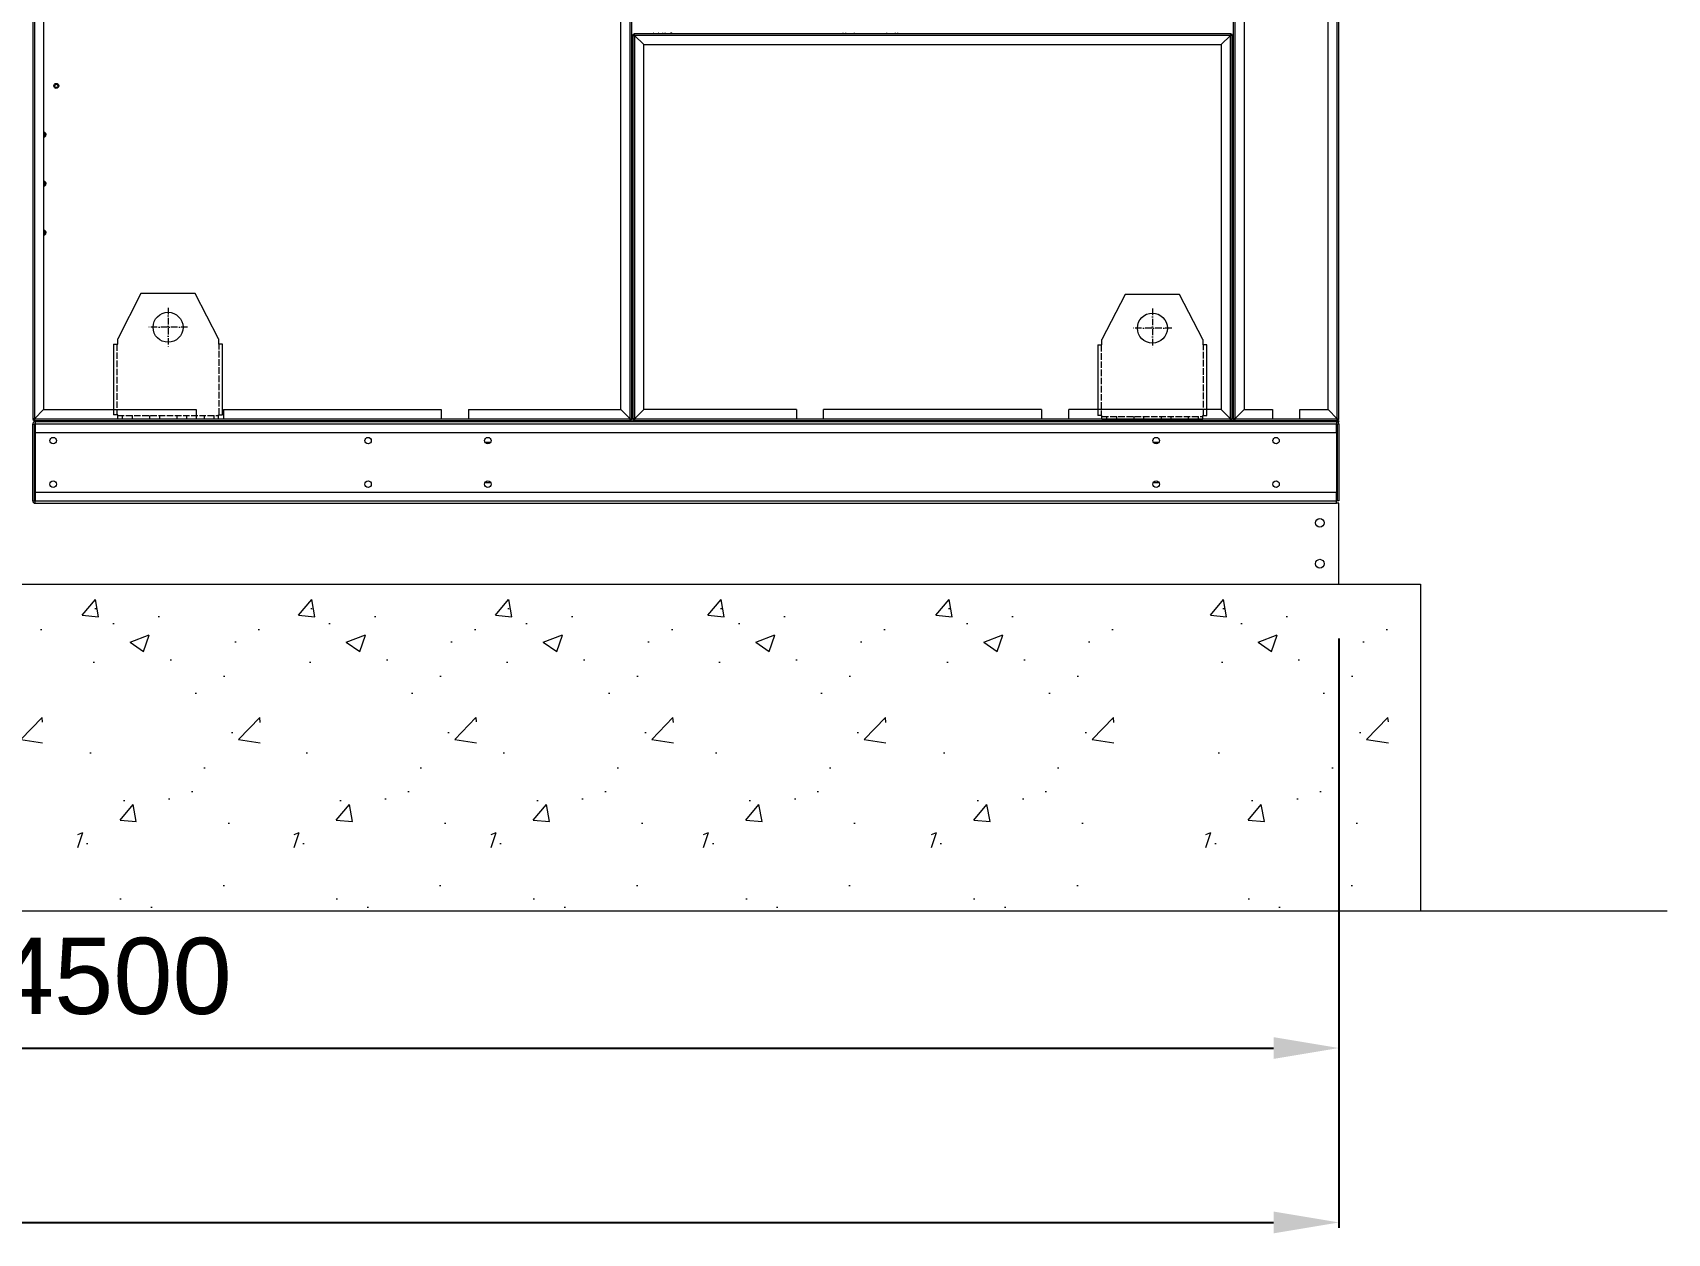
# Model space of a CAD drawing. Header units: millimetres. Extents: x -17070 to 45695, y -291348 to 34705.
# Drawn here: x 28983 to 31984, y 20152 to 22356 of the extents above; entities that cross this region are included whole.
import ezdxf

# ---------------------------------------------------------------- set-up
doc = ezdxf.new("R2010")
doc.units = ezdxf.units.MM
doc.linetypes.add('DASHDOT', pattern=[18.5, 12, -3, 0.5, -3])
doc.linetypes.add('DASHED', pattern=[15, 12, -3])
doc.layers.add('냉각탑_기초', color=23, linetype='Continuous')
doc.styles.get("Standard").update_dxf_attribs({"font": 'arial.ttf'})
doc.dimstyles.new('1.40', dxfattribs={"dimscale": 20, "dimtxt": 1.5, "dimasz": 1, "dimexe": 0.5, "dimexo": 0.5, "dimgap": 0.5, "dimtad": 1, "dimdec": 0, "dimzin": 0, "dimdsep": 46, "dimtxsty": 'Standard', "dimcen": 0, "dimclrd": 2, "dimclre": 2, "dimclrt": 3, "dimadec": 0, "dimazin": 0, "dimtfac": 1, "dimtdec": 0, "dimtmove": 0, "dimatfit": 0, "dimfxl": 1, "dimtolj": 1, "dimtzin": 0, "dimlwd": -1, "dimlwe": -1, "dimarcsym": 0})

# ---------------------------------------------------------------- blocks, each defined once
blk = doc.blocks.new('*D420')
at = {"color": 2, "transparency": 16777216}
for p, q in [((26881.2, 21392.2), (26881.2, 20482.1)), ((31381.2, 21243.8), (31381.2, 20482.1)), ((27001.2, 20492.1), (31261.2, 20492.1))]:
    blk.add_line(p, q, dxfattribs=at)
for points in [[(27001.2, 20512.1), (27001.2, 20472.1), (26881.2, 20492.1)], [(31261.2, 20512.1), (31261.2, 20472.1), (31381.2, 20492.1)]]:
    blk.add_solid(points, dxfattribs=at)
at = {"layer": 'Defpoints', "color": 0, "transparency": 16777216}
for p in [(26881.2, 21492.2), (31381.2, 21343.8), (31381.2, 20492.1)]:
    blk.add_point(p, dxfattribs=at)
at = {"color": 3, "lineweight": 5, "transparency": 16777216, "insert": (29131.2, 20623.6), "char_height": 140, "attachment_point": 5}
blk.add_mtext('\\A1;4500', dxfattribs=at)
blk = doc.blocks.new('*D421')
at = {"color": 2, "transparency": 16777216}
for p, q in [((25881.2, 21243.8), (25881.2, 20161.9)), ((31381.2, 21243.8), (31381.2, 20161.9)), ((26001.2, 20171.9), (31261.2, 20171.9))]:
    blk.add_line(p, q, dxfattribs=at)
for points in [[(26001.2, 20191.9), (26001.2, 20151.9), (25881.2, 20171.9)], [(31261.2, 20191.9), (31261.2, 20151.9), (31381.2, 20171.9)]]:
    blk.add_solid(points, dxfattribs=at)
at = {"layer": 'Defpoints', "color": 0, "transparency": 16777216}
for p in [(25881.2, 21343.8), (31381.2, 21343.8), (31381.2, 20171.9)]:
    blk.add_point(p, dxfattribs=at)
at = {"color": 3, "lineweight": 5, "transparency": 16777216, "insert": (28631.2, 20303.4), "char_height": 140, "attachment_point": 5}
blk.add_mtext('\\A1;5500', dxfattribs=at)
blk = doc.blocks.new('457536')
at = {"color": 7, "lineweight": 5}
for p, q in [((114592.520962, 89152.297332), (114550.020962, 89069.297332)), ((114692.520962, 89152.297332), (114592.520962, 89152.297332)), ((114735.020962, 89069.297332), (114692.520962, 89152.297332)), ((114542.520962, 89059.297332), (114542.520962, 88929.797332)), ((114742.520962, 88929.797332), (114742.520962, 89059.297332)), ((114550.020962, 88922.297332), (114735.020962, 88922.297332))]:
    blk.add_line(p, q, dxfattribs=at)
at = {"color": 7, "linetype": 'DASHDOT', "lineweight": 5}
for p, q in [((114642.520962, 89126.047332), (114642.520962, 89054.547332)), ((114678.270962, 89090.297332), (114606.770962, 89090.297332))]:
    blk.add_line(p, q, dxfattribs=at)
at = {"color": 7, "lineweight": 5, "ltscale": 0.125}
for p, q in [((114550.020962, 89059.297332), (114550.020962, 89069.297332)), ((114735.020962, 89069.297332), (114735.020962, 89059.297332))]:
    blk.add_line(p, q, dxfattribs=at)
at = {"color": 7, "lineweight": 5, "ltscale": 0.09375}
for p, q in [((114542.520962, 89059.297332), (114550.020962, 89059.297332)), ((114742.520962, 89059.297332), (114735.020962, 89059.297332)), ((114550.020962, 88929.797332), (114542.520962, 88929.797332)), ((114550.020962, 88922.297332), (114550.020962, 88929.797332)), ((114735.020962, 88929.797332), (114742.520962, 88929.797332)), ((114735.020962, 88922.297332), (114735.020962, 88929.797332))]:
    blk.add_line(p, q, dxfattribs=at)
at = {"color": 7, "linetype": 'DASHED', "lineweight": 5}
for p, q in [((114548.520962, 89059.297332), (114548.520962, 88929.797332)), ((114736.520962, 88929.797332), (114736.520962, 89059.297332)), ((114550.020962, 88928.297332), (114735.020962, 88928.297332))]:
    blk.add_line(p, q, dxfattribs=at)
at = {"color": 7, "linetype": 'DASHED', "lineweight": 5, "ltscale": 0.075}
for p, q in [((114558.520962, 88928.297332), (114558.520962, 88922.297332)), ((114576.520962, 88928.297332), (114576.520962, 88922.297332)), ((114608.520962, 88928.297332), (114608.520962, 88922.297332)), ((114626.520962, 88928.297332), (114626.520962, 88922.297332)), ((114658.520962, 88928.297332), (114658.520962, 88922.297332)), ((114676.520962, 88928.297332), (114676.520962, 88922.297332)), ((114708.520962, 88928.297332), (114708.520962, 88922.297332)), ((114726.520962, 88928.297332), (114726.520962, 88922.297332))]:
    blk.add_line(p, q, dxfattribs=at)
at = {"color": 7, "lineweight": 5}
blk.add_circle((114642.520962, 89090.297332), 27.5, dxfattribs=at)
blk = doc.blocks.new('1')
at = {"color": 7, "lineweight": 20}
for p, q in [((28983.2, 24489.1), (28983.2, 21647.3)), ((28986.3, 24489.1), (28986.3, 21647.3)), ((30080.1, 21647.3), (30080.1, 24489.1)), ((30083.2, 21647.3), (30083.2, 24489.1)), ((31187.2, 24489.1), (31187.2, 21647.3)), ((31190.3, 24489.1), (31190.3, 21647.3)), ((31378.1, 21647.3), (31378.1, 24489.1)), ((31381.2, 21647.3), (31381.2, 24489.1)), ((29003.2, 24462.2), (29003.2, 21664.2)), ((30063.2, 21664.2), (30063.2, 24463.5)), ((31207.2, 24463.5), (31207.2, 21664.2)), ((31361.2, 21664.2), (31361.2, 23653.3)), ((31182.1, 22354.2), (30088.3, 22354.2)), ((31182.1, 22351.1), (30088.3, 22351.1)), ((30105.2, 22334.2), (31165.2, 22334.2)), ((28985.2, 21643.8), (31381.2, 21643.8)), ((28985.2, 21642.2), (31381.2, 21642.2)), ((28986.3, 21644.2), (30080.1, 21644.2)), ((31376.5, 21637.5), (28987.9, 21637.5)), ((30088.3, 21644.2), (31182.1, 21644.2)), ((28987.9, 21622.2), (31376.5, 21622.2)), ((31376.5, 21512.2), (28987.9, 21512.2)), ((28987.9, 21496.9), (31376.5, 21496.9)), ((28987.9, 21492.2), (31376.5, 21492.2))]:
    blk.add_line(p, q, dxfattribs=at)
at = {"color": 7, "lineweight": 20, "ltscale": 0.000833333}
for p, q in [((30085.2, 22352.6), (30085.2, 22351.1)), ((30088.3, 22354.2), (30086.8, 22354.2)), ((30086.8, 22351.1), (30086.8, 22352.6)), ((30086.8, 22352.6), (30088.3, 22352.6)), ((31183.6, 22354.2), (31182.1, 22354.2)), ((31182.1, 22352.6), (31183.6, 22352.6)), ((31183.6, 22352.6), (31183.6, 22351.1)), ((31185.2, 22351.1), (31185.2, 22352.6)), ((28983.2, 21647.3), (28983.2, 21645.8)), ((28984.8, 21645.8), (28984.8, 21647.3)), ((28986.3, 21645.8), (28984.8, 21645.8)), ((28984.8, 21644.2), (28986.3, 21644.2)), ((28986.4, 21637.5), (28987.9, 21637.5)), ((30080.1, 21647.3), (30080.1, 21645.8)), ((30081.6, 21645.8), (30080.1, 21645.8)), ((30080.1, 21644.2), (30081.6, 21644.2)), ((30081.6, 21647.3), (30081.6, 21645.8)), ((30083.2, 21645.8), (30083.2, 21647.3)), ((30085.2, 21647.3), (30085.2, 21645.8)), ((30086.8, 21645.8), (30086.8, 21647.3)), ((30088.3, 21645.8), (30086.8, 21645.8)), ((30086.8, 21644.2), (30088.3, 21644.2)), ((31183.6, 21645.8), (31182.1, 21645.8)), ((31182.1, 21644.2), (31183.6, 21644.2)), ((31183.6, 21647.3), (31183.6, 21645.8)), ((31185.2, 21645.8), (31185.2, 21647.3)), ((31187.2, 21647.3), (31187.2, 21645.8)), ((31188.8, 21645.8), (31188.8, 21647.3)), ((31190.3, 21645.8), (31188.8, 21645.8)), ((31188.8, 21644.2), (31190.3, 21644.2)), ((31378, 21637.5), (31376.5, 21637.5)), ((31378.1, 21647.3), (31378.1, 21645.8)), ((31379.6, 21645.8), (31378.1, 21645.8)), ((31378.1, 21644.2), (31379.6, 21644.2)), ((31379.6, 21647.3), (31379.6, 21645.8)), ((31381.2, 21645.8), (31381.2, 21647.3)), ((28986.4, 21496.9), (28987.9, 21496.9)), ((31378, 21496.9), (31376.5, 21496.9))]:
    blk.add_line(p, q, dxfattribs=at)
at = {"color": 7, "lineweight": 20, "ltscale": 0.000888889}
for p, q in [((30085.2, 22352.6), (30086.8, 22352.6)), ((30085.2, 22351.1), (30086.8, 22351.1)), ((30086.8, 22354.2), (30086.8, 22352.6)), ((31182.1, 22354.2), (31182.1, 22352.6)), ((31183.6, 22354.2), (31183.6, 22352.6)), ((31185.2, 22352.6), (31183.6, 22352.6)), ((31185.2, 22351.1), (31183.6, 22351.1)), ((28983.2, 21647.3), (28984.8, 21647.3)), ((28983.2, 21645.8), (28984.8, 21645.8)), ((28984.8, 21644.2), (28984.8, 21645.8)), ((28985.2, 21643.8), (28985.2, 21642.2)), ((28986.3, 21644.2), (28986.3, 21645.8)), ((30080.1, 21644.2), (30080.1, 21645.8)), ((30083.2, 21647.3), (30081.6, 21647.3)), ((30081.6, 21644.2), (30081.6, 21645.8)), ((30083.2, 21645.8), (30081.6, 21645.8)), ((30085.2, 21645.8), (30086.8, 21645.8)), ((30086.8, 21644.2), (30086.8, 21645.8)), ((31182.1, 21644.2), (31182.1, 21645.8)), ((31183.6, 21644.2), (31183.6, 21645.8)), ((31185.2, 21645.8), (31183.6, 21645.8)), ((31187.2, 21647.3), (31188.8, 21647.3)), ((31187.2, 21645.8), (31188.8, 21645.8)), ((31188.8, 21644.2), (31188.8, 21645.8)), ((31190.3, 21644.2), (31190.3, 21645.8)), ((31378.1, 21644.2), (31378.1, 21645.8)), ((31381.2, 21647.3), (31379.6, 21647.3)), ((31379.6, 21644.2), (31379.6, 21645.8)), ((31381.2, 21645.8), (31379.6, 21645.8)), ((31381.2, 21643.8), (31381.2, 21642.2))]:
    blk.add_line(p, q, dxfattribs=at)
at = {"color": 7, "lineweight": 20, "ltscale": 0.391}
for p, q in [((30085.2, 22351.1), (30085.2, 21647.3)), ((30088.3, 22351.1), (30088.3, 21647.3)), ((31182.1, 21647.3), (31182.1, 22351.1)), ((31185.2, 21647.3), (31185.2, 22351.1))]:
    blk.add_line(p, q, dxfattribs=at)
at = {"color": 7, "lineweight": 20, "ltscale": 0.000251392}
for p, q in [((30088.3, 22354.2), (30088.3, 22353.7)), ((30085.2, 21647.3), (30085.6, 21647.3)), ((30088.3, 21644.2), (30088.3, 21644.6)), ((31185.2, 21647.3), (31184.7, 21647.3))]:
    blk.add_line(p, q, dxfattribs=at)
at = {"color": 7, "lineweight": 20, "ltscale": 0.001722}
for p, q in [((30088.3, 22351.1), (30088.3, 22354.2)), ((28986.3, 21647.3), (28983.2, 21647.3)), ((28986.3, 21647.3), (28986.3, 21644.2)), ((30080.1, 21647.3), (30083.2, 21647.3)), ((30088.3, 21647.3), (30085.2, 21647.3)), ((30088.3, 21647.3), (30088.3, 21644.2)), ((31182.1, 21647.3), (31185.2, 21647.3)), ((31190.3, 21647.3), (31187.2, 21647.3)), ((31190.3, 21647.3), (31190.3, 21644.2)), ((31378.1, 21647.3), (31381.2, 21647.3))]:
    blk.add_line(p, q, dxfattribs=at)
at = {"color": 7, "lineweight": 20, "ltscale": 0.013278}
for p, q in [((30105.2, 22334.2), (30088.3, 22351.1)), ((30088.3, 22351.1), (30105.2, 22334.2)), ((31182.1, 22351.1), (31165.2, 22334.2)), ((31165.2, 22334.2), (31182.1, 22351.1)), ((28986.3, 21647.3), (29003.2, 21664.2)), ((29003.2, 21664.2), (28986.3, 21647.3)), ((30080.1, 21647.3), (30063.2, 21664.2)), ((30063.2, 21664.2), (30080.1, 21647.3)), ((30105.2, 21664.2), (30088.3, 21647.3)), ((30088.3, 21647.3), (30105.2, 21664.2)), ((31182.1, 21647.3), (31165.2, 21664.2)), ((31165.2, 21664.2), (31182.1, 21647.3)), ((31190.3, 21647.3), (31207.2, 21664.2)), ((31207.2, 21664.2), (31190.3, 21647.3)), ((31378.1, 21647.3), (31361.2, 21664.2)), ((31361.2, 21664.2), (31378.1, 21647.3))]:
    blk.add_line(p, q, dxfattribs=at)
at = {"color": 7, "lineweight": 20, "ltscale": 0.372222}
for p, q in [((30105.2, 21664.2), (30105.2, 22334.2)), ((31165.2, 22334.2), (31165.2, 21664.2))]:
    blk.add_line(p, q, dxfattribs=at)
at = {"color": 7, "lineweight": 20, "ltscale": 0.001571}
blk.add_line((30124, 22354.2), (30122, 22356.2), dxfattribs=at)
at = {"color": 7, "lineweight": 20, "ltscale": 0.002222}
blk.add_line((30155.7, 22356.2), (30152.3, 22354.2), dxfattribs=at)
at = {"color": 7, "lineweight": 20, "ltscale": 0.001283}
blk.add_line((30156.3, 22356.2), (30157.4, 22354.2), dxfattribs=at)
at = {"color": 7, "lineweight": 20, "ltscale": 0.001111}
for p, q in [((30471, 22354.2), (30471, 22356.2)), ((30475.7, 22354.2), (30475.7, 22356.2)), ((30491, 22356.2), (30491, 22354.2)), ((30551, 22354.2), (30551, 22356.2)), ((30566.3, 22356.2), (30566.3, 22354.2)), ((30571, 22356.2), (30571, 22354.2)), ((30083.2, 22323.2), (30085.2, 22323.2)), ((30083.2, 21948.8), (30085.2, 21948.8)), ((30083.2, 21944.1), (30085.2, 21944.1)), ((31187.2, 21952), (31185.2, 21952)), ((31187.2, 21950.4), (31185.2, 21950.4)), ((31185.2, 21948.8), (31187.2, 21948.8)), ((31185.2, 21944.1), (31187.2, 21944.1)), ((30083.2, 21928.8), (30085.2, 21928.8)), ((31185.2, 21928.8), (31187.2, 21928.8)), ((30085.2, 21838.8), (30083.2, 21838.8)), ((30085.2, 21823.5), (30083.2, 21823.5)), ((30085.2, 21818.8), (30083.2, 21818.8)), ((31187.2, 21838.8), (31185.2, 21838.8)), ((31187.2, 21823.5), (31185.2, 21823.5)), ((31187.2, 21818.8), (31185.2, 21818.8)), ((31187.2, 21818.8), (31185.2, 21818.8)), ((31187.2, 21813.8), (31185.2, 21813.8)), ((31185.2, 21803.8), (31187.2, 21803.8)), ((31185.2, 21798.8), (31187.2, 21798.8)), ((31187.2, 21663.8), (31185.2, 21663.8)), ((31187.2, 21658.8), (31185.2, 21658.8))]:
    blk.add_line(p, q, dxfattribs=at)
at = {"color": 7, "lineweight": 20, "ltscale": 0.001778}
for p, q in [((28983.2, 21637.5), (28986.4, 21637.5)), ((31381.2, 21637.5), (31378, 21637.5)), ((28983.2, 21496.9), (28986.4, 21496.9)), ((31381.2, 21496.9), (31378, 21496.9))]:
    blk.add_line(p, q, dxfattribs=at)
at = {"color": 7, "lineweight": 20, "ltscale": 0.078111}
for p, q in [((28983.2, 21496.9), (28983.2, 21637.5)), ((28986.4, 21496.9), (28986.4, 21637.5)), ((31376.5, 21637.5), (31376.5, 21496.9)), ((31378, 21637.5), (31378, 21496.9)), ((31381.2, 21637.5), (31381.2, 21496.9))]:
    blk.add_line(p, q, dxfattribs=at)
at = {"color": 7, "lineweight": 20, "ltscale": 0.164944}
for p, q in [((28986.3, 21647.3), (29283.2, 21647.3)), ((29783.2, 21647.3), (30080.1, 21647.3)), ((30088.3, 21647.3), (30385.2, 21647.3)), ((30885.2, 21647.3), (31182.1, 21647.3))]:
    blk.add_line(p, q, dxfattribs=at)
at = {"color": 7, "lineweight": 20, "ltscale": 0.002611}
for p, q in [((28987.9, 21642.2), (28987.9, 21637.5)), ((31376.5, 21642.2), (31376.5, 21637.5)), ((28987.9, 21492.2), (28987.9, 21496.9)), ((31376.5, 21492.2), (31376.5, 21496.9))]:
    blk.add_line(p, q, dxfattribs=at)
at = {"color": 7, "lineweight": 20, "ltscale": 0.0085}
for p, q in [((28987.9, 21637.5), (28987.9, 21622.2)), ((31376.5, 21622.2), (31376.5, 21637.5)), ((28987.9, 21512.2), (28987.9, 21496.9)), ((31376.5, 21496.9), (31376.5, 21512.2))]:
    blk.add_line(p, q, dxfattribs=at)
at = {"color": 7, "lineweight": 20, "ltscale": 0.155556}
for p, q in [((29003.2, 21664.2), (29283.2, 21664.2)), ((29783.2, 21664.2), (30063.2, 21664.2)), ((30385.2, 21664.2), (30105.2, 21664.2)), ((31165.2, 21664.2), (30885.2, 21664.2))]:
    blk.add_line(p, q, dxfattribs=at)
at = {"color": 7, "lineweight": 20, "ltscale": 0.009389}
for p, q in [((29283.2, 21664.2), (29283.2, 21647.3)), ((29333.2, 21664.2), (29333.2, 21647.3)), ((29733.2, 21664.2), (29733.2, 21647.3)), ((29783.2, 21664.2), (29783.2, 21647.3)), ((30385.2, 21664.2), (30385.2, 21647.3)), ((30435.2, 21647.3), (30435.2, 21664.2)), ((30835.2, 21664.2), (30835.2, 21647.3)), ((30885.2, 21647.3), (30885.2, 21664.2)), ((31259.2, 21664.2), (31259.2, 21647.3)), ((31309.2, 21647.3), (31309.2, 21664.2))]:
    blk.add_line(p, q, dxfattribs=at)
at = {"color": 7, "lineweight": 20, "ltscale": 0.027778}
for p, q in [((29283.2, 21647.3), (29333.2, 21647.3)), ((29733.2, 21647.3), (29783.2, 21647.3)), ((30385.2, 21647.3), (30435.2, 21647.3)), ((30385.2, 21647.3), (30435.2, 21647.3)), ((30835.2, 21647.3), (30885.2, 21647.3)), ((31259.2, 21647.3), (31309.2, 21647.3))]:
    blk.add_line(p, q, dxfattribs=at)
at = {"color": 7, "lineweight": 20, "ltscale": 0.222222}
for p, q in [((29333.2, 21664.2), (29733.2, 21664.2)), ((29333.2, 21647.3), (29733.2, 21647.3)), ((30835.2, 21664.2), (30435.2, 21664.2)), ((30435.2, 21647.3), (30835.2, 21647.3))]:
    blk.add_line(p, q, dxfattribs=at)
at = {"color": 7, "lineweight": 20, "ltscale": 0.000221166}
blk.add_line((29582.1, 21643.8), (29582.1, 21644.2), dxfattribs=at)
at = {"color": 7, "lineweight": 20, "ltscale": 0.000222108}
for p, q in [((29582.3, 21643.8), (29582.3, 21644.2)), ((29835.3, 21643.8), (29835.3, 21644.2)), ((31282.3, 21643.8), (31282.3, 21644.2))]:
    blk.add_line(p, q, dxfattribs=at)
at = {"color": 7, "lineweight": 20, "ltscale": 0.005556}
for p, q in [((29592.3, 21643.8), (29582.3, 21643.8)), ((29835.3, 21643.8), (29825.3, 21643.8)), ((31039.3, 21643.8), (31029.3, 21643.8)), ((31282.3, 21643.8), (31272.3, 21643.8))]:
    blk.add_line(p, q, dxfattribs=at)
at = {"color": 7, "lineweight": 20, "ltscale": 0.000222112}
for p, q in [((29592.3, 21643.8), (29592.3, 21644.2)), ((29825.3, 21643.8), (29825.3, 21644.2)), ((31272.3, 21643.8), (31272.3, 21644.2))]:
    blk.add_line(p, q, dxfattribs=at)
at = {"color": 7, "lineweight": 20, "ltscale": 0.129444}
for p, q in [((29825.3, 21643.8), (29592.3, 21643.8)), ((31272.3, 21643.8), (31039.3, 21643.8))]:
    blk.add_line(p, q, dxfattribs=at)
at = {"color": 7, "lineweight": 20, "ltscale": 0.000222118}
blk.add_line((31029.3, 21643.8), (31029.3, 21644.2), dxfattribs=at)
at = {"color": 7, "lineweight": 20, "ltscale": 0.000222122}
blk.add_line((31039.3, 21643.8), (31039.3, 21644.2), dxfattribs=at)
at = {"color": 7, "lineweight": 20, "ltscale": 0.038278}
for p, q in [((31190.3, 21647.3), (31259.2, 21647.3)), ((31309.2, 21647.3), (31378.1, 21647.3))]:
    blk.add_line(p, q, dxfattribs=at)
at = {"color": 7, "lineweight": 20, "ltscale": 0.104333}
blk.add_line((31190.3, 21644.2), (31378.1, 21644.2), dxfattribs=at)
at = {"color": 7, "lineweight": 20, "ltscale": 0.028889}
for p, q in [((31207.2, 21664.2), (31259.2, 21664.2)), ((31309.2, 21664.2), (31361.2, 21664.2))]:
    blk.add_line(p, q, dxfattribs=at)
at = {"color": 7, "lineweight": 20, "ltscale": 0.061111}
blk.add_line((28987.9, 21622.2), (28987.9, 21512.2), dxfattribs=at)
at = {"color": 7, "lineweight": 20, "ltscale": 0.006061}
for p, q in [((29813.3, 21604.7), (29824.2, 21604.7)), ((31040.2, 21604.7), (31051.1, 21604.7))]:
    blk.add_line(p, q, dxfattribs=at)
at = {"color": 7, "lineweight": 20, "ltscale": 0.00606}
for p, q in [((29824.2, 21529.7), (29813.3, 21529.7)), ((31051.1, 21529.7), (31040.2, 21529.7))]:
    blk.add_line(p, q, dxfattribs=at)
at = {"color": 0, "lineweight": 20}
for p, q in [((31381.2, 21492.2), (31376.5, 21492.2)), ((31381.2, 21343.8), (31381.2, 21492.2))]:
    blk.add_line(p, q, dxfattribs=at)
at = {"lineweight": 5}
blk.add_line((25881.2, 21343.8), (31381.2, 21343.8), dxfattribs=at)
at = {"color": 7, "lineweight": 20}
for centre, radius in [((29026.5, 22258.5), 4.5), ((29026.5, 22258.5), 3), ((29020.7, 21607.2), 6), ((29598.8, 21607.2), 6), ((29818.8, 21607.2), 6), ((31045.7, 21607.2), 6), ((31265.7, 21607.2), 6), ((29020.7, 21527.2), 6), ((29598.8, 21527.2), 6), ((29818.8, 21527.2), 6), ((31045.7, 21527.2), 6), ((31265.7, 21527.2), 6)]:
    blk.add_circle(centre, radius, dxfattribs=at)
at = {"lineweight": 20}
for centre in [(31346.2, 21456.3), (31346.2, 21381.3)]:
    blk.add_circle(centre, 8, dxfattribs=at)
at = {"color": 7, "lineweight": 20}
for centre, radius, start, end in [((30141, 22359.2), 10, 197.7545, 210.3255), ((30142, 22359.2), 4.5, 222.6596, 317.3404), ((29003.2, 22169.1), 4.5, 269.9996, 90.0004), ((29003.2, 22169.1), 3, 269.9994, 90.0006), ((29003.2, 22079.1), 4.5, 269.9996, 90.0004), ((29003.2, 22079.1), 3, 269.9994, 90.0006), ((29003.2, 21989.1), 4.5, 269.9996, 90.0004), ((29003.2, 21989.1), 3, 269.9994, 90.0006), ((28987.9, 21637.5), 4.7, 90.1877, 180), ((28987.9, 21637.5), 1.5, 90, 180), ((31376.5, 21637.5), 4.7, 360, 89.8123), ((31376.5, 21637.5), 1.5, 360, 90), ((28987.9, 21496.9), 4.7, 180, 270), ((28987.9, 21496.9), 1.5, 180, 270)]:
    blk.add_arc(centre, radius, start, end, dxfattribs=at)
at = {"color": 0, "lineweight": 20}
for p in [(-85410.8, -67275), (-83603.8, -67276.5)]:
    blk.add_blockref('457536', p, dxfattribs=at)

msp = doc.modelspace()

# ---------------------------------------------------------------- hatches: boundary and pattern name
at = {"layer": '냉각탑_기초', "lineweight": 20, "ltscale": 30}
h = msp.add_hatch(dxfattribs=at)
h.set_pattern_fill('AR-CONC', color=256, scale=50, style=0)
h.set_pattern_definition([(50, (14072.8, 4802.5), (358.63, -31.376), [37.5, -412.5]), (355, (14072.8, 4802.5), (-69.3757, 376.096), [30, -330]), (100.4514, (14102.7, 4799.9), (289.2547, 344.72), [31.87, -350.571]), (46.1842, (14072.8, 4902.5), (533.6205, -82.7595), [56.25, -618.75]), (96.6356, (14117.27, 4895.6), (467.331, 487.059), [47.805, -525.856]), (351.1842, (14072.8, 4902.5), (467.331, 487.059), [45, -495]), (21, (14122.8, 4877.5), (298.4535, -201.3094), [37.5, -412.5]), (326, (14122.8, 4877.5), (121.6577, 362.575), [30, -330]), (71.4514, (14147.67, 4860.72), (420.1113, 161.265), [31.87, -350.571]), (37.5, (14072.8, 4802.5), (6.0799, 166.4469), [0, -326, 0, -335, 0, -331.25]), (7.5, (14072.8, 4802.5), (131.5348, 197.2059), [0, -191, 0, -318.5, 0, -126.25]), (327.5, (13961.3, 4802.5), (266.9112, -11.2774), [0, -125, 0, -390, 0, -517.5]), (317.5, (13911.3, 4802.5), (291.593, 50.0525), [0, -162.5, 0, -259, 0, -367.5])])
h.paths.add_polyline_path([(29001.3, 21343.8), (28666.3, 21343.8), (28666.3, 20743.8), (29001.3, 20743.8)])
h = msp.add_hatch(dxfattribs=at)
h.set_pattern_fill('AR-CONC', color=256, scale=50, style=0)
h.set_pattern_definition([(50, (14472.43, 4802.5), (358.63, -31.376), [37.5, -412.5]), (355, (14472.43, 4802.5), (-69.3757, 376.096), [30, -330]), (100.4514, (14502.3, 4799.9), (289.2547, 344.72), [31.87, -350.571]), (46.1842, (14472.43, 4902.5), (533.6205, -82.7595), [56.25, -618.75]), (96.6356, (14516.9, 4895.6), (467.331, 487.059), [47.805, -525.856]), (351.1842, (14472.4, 4902.5), (467.331, 487.059), [45, -495]), (21, (14522.43, 4877.5), (298.4535, -201.3094), [37.5, -412.5]), (326, (14522.43, 4877.5), (121.6577, 362.575), [30, -330]), (71.4514, (14547.3, 4860.72), (420.1113, 161.265), [31.87, -350.571]), (37.5, (14472.43, 4802.5), (6.0799, 166.4469), [0, -326, 0, -335, 0, -331.25]), (7.5, (14472.43, 4802.5), (131.5348, 197.2059), [0, -191, 0, -318.5, 0, -126.25]), (327.5, (14360.93, 4802.5), (266.9112, -11.2774), [0, -125, 0, -390, 0, -517.5]), (317.5, (14310.93, 4802.5), (291.593, 50.0525), [0, -162.5, 0, -259, 0, -367.5])])
h.paths.add_polyline_path([(29401, 21343.8), (29066, 21343.8), (29066, 20743.8), (29401, 20743.8)])
h = msp.add_hatch(dxfattribs=at)
h.set_pattern_fill('AR-CONC', color=256, scale=50, style=0)
h.set_pattern_definition([(50, (14869.5, 4802.5), (358.63, -31.376), [37.5, -412.5]), (355, (14869.5, 4802.5), (-69.3757, 376.096), [30, -330]), (100.4514, (14899.4, 4799.9), (289.2547, 344.72), [31.87, -350.571]), (46.1842, (14869.5, 4902.5), (533.6205, -82.7595), [56.25, -618.75]), (96.6356, (14914, 4895.6), (467.331, 487.059), [47.805, -525.856]), (351.1842, (14869.5, 4902.5), (467.331, 487.059), [45, -495]), (21, (14919.5, 4877.5), (298.4535, -201.3094), [37.5, -412.5]), (326, (14919.5, 4877.5), (121.6577, 362.575), [30, -330]), (71.4514, (14944.4, 4860.72), (420.1113, 161.265), [31.87, -350.571]), (37.5, (14869.51, 4802.5), (6.0799, 166.4469), [0, -326, 0, -335, 0, -331.25]), (7.5, (14869.51, 4802.5), (131.5348, 197.2059), [0, -191, 0, -318.5, 0, -126.25]), (327.5, (14758.01, 4802.5), (266.9112, -11.2774), [0, -125, 0, -390, 0, -517.5]), (317.5, (14708.01, 4802.5), (291.593, 50.0525), [0, -162.5, 0, -259, 0, -367.5])])
h.paths.add_polyline_path([(29798, 21343.8), (29463, 21343.8), (29463, 20743.8), (29798, 20743.8)])
h = msp.add_hatch(dxfattribs=at)
h.set_pattern_fill('AR-CONC', color=256, scale=50, style=0)
h.set_pattern_definition([(50, (15231.15, 4802.5), (358.63, -31.376), [37.5, -412.5]), (355, (15231.15, 4802.5), (-69.3757, 376.096), [30, -330]), (100.4514, (15261.03, 4799.9), (289.2547, 344.72), [31.87, -350.571]), (46.1842, (15231.15, 4902.5), (533.6205, -82.7595), [56.25, -618.75]), (96.6356, (15275.6, 4895.6), (467.331, 487.059), [47.805, -525.856]), (351.1842, (15231.15, 4902.5), (467.331, 487.059), [45, -495]), (21, (15281.15, 4877.5), (298.4535, -201.3094), [37.5, -412.5]), (326, (15281.15, 4877.5), (121.6577, 362.575), [30, -330]), (71.4514, (15306.02, 4860.72), (420.1113, 161.265), [31.87, -350.571]), (37.5, (15231.15, 4802.5), (6.0799, 166.4469), [0, -326, 0, -335, 0, -331.25]), (7.5, (15231.15, 4802.5), (131.5348, 197.2059), [0, -191, 0, -318.5, 0, -126.25]), (327.5, (15119.65, 4802.5), (266.9112, -11.2774), [0, -125, 0, -390, 0, -517.5]), (317.5, (15069.65, 4802.5), (291.593, 50.0525), [0, -162.5, 0, -259, 0, -367.5])])
h.paths.add_polyline_path([(30159.7, 21343.8), (29824.7, 21343.8), (29824.7, 20743.8), (30159.7, 20743.8)])
h = msp.add_hatch(dxfattribs=at)
h.set_pattern_fill('AR-CONC', color=256, scale=50, style=0)
h.set_pattern_definition([(50, (15621.15, 4802.5), (358.63, -31.376), [37.5, -412.5]), (355, (15621.15, 4802.5), (-69.3757, 376.096), [30, -330]), (100.4514, (15651.03, 4799.9), (289.2547, 344.72), [31.87, -350.571]), (46.1842, (15621.15, 4902.5), (533.6205, -82.7595), [56.25, -618.75]), (96.6356, (15665.6, 4895.6), (467.331, 487.059), [47.805, -525.856]), (351.1842, (15621.15, 4902.5), (467.331, 487.059), [45, -495]), (21, (15671.15, 4877.5), (298.4535, -201.3094), [37.5, -412.5]), (326, (15671.15, 4877.5), (121.6577, 362.575), [30, -330]), (71.4514, (15696, 4860.72), (420.1113, 161.265), [31.87, -350.571]), (37.5, (15621.15, 4802.5), (6.0799, 166.4469), [0, -326, 0, -335, 0, -331.25]), (7.5, (15621.15, 4802.5), (131.5348, 197.2059), [0, -191, 0, -318.5, 0, -126.25]), (327.5, (15509.65, 4802.5), (266.9112, -11.2774), [0, -125, 0, -390, 0, -517.5]), (317.5, (15459.65, 4802.5), (291.593, 50.0525), [0, -162.5, 0, -259, 0, -367.5])])
h.paths.add_polyline_path([(30549.7, 21343.8), (30214.7, 21343.8), (30214.7, 20743.8), (30549.7, 20743.8)])
h = msp.add_hatch(dxfattribs=at)
h.set_pattern_fill('AR-CONC', color=256, scale=50, style=0)
h.set_pattern_definition([(50, (16039.65, 4802.5), (358.63, -31.376), [37.5, -412.5]), (355, (16039.65, 4802.5), (-69.3757, 376.096), [30, -330]), (100.4514, (16069.54, 4799.9), (289.2547, 344.72), [31.87, -350.571]), (46.1842, (16039.65, 4902.5), (533.6205, -82.7595), [56.25, -618.75]), (96.6356, (16084.1, 4895.6), (467.331, 487.059), [47.805, -525.856]), (351.1842, (16039.65, 4902.5), (467.331, 487.059), [45, -495]), (21, (16089.65, 4877.5), (298.4535, -201.3094), [37.5, -412.5]), (326, (16089.65, 4877.5), (121.6577, 362.575), [30, -330]), (71.4514, (16114.52, 4860.72), (420.1113, 161.265), [31.87, -350.571]), (37.5, (16039.65, 4802.5), (6.0799, 166.4469), [0, -326, 0, -335, 0, -331.25]), (7.5, (16039.65, 4802.5), (131.5348, 197.2059), [0, -191, 0, -318.5, 0, -126.25]), (327.5, (15928.15, 4802.5), (266.9112, -11.2774), [0, -125, 0, -390, 0, -517.5]), (317.5, (15878.15, 4802.5), (291.593, 50.0525), [0, -162.5, 0, -259, 0, -367.5])])
h.paths.add_polyline_path([(30968.2, 21343.8), (30633.2, 21343.8), (30633.2, 20743.8), (30968.2, 20743.8)])
h = msp.add_hatch(dxfattribs=at)
h.set_pattern_fill('AR-CONC', color=256, scale=50, style=0)
h.set_pattern_definition([(50, (16543.4, 4802.5), (358.63, -31.376), [37.5, -412.5]), (355, (16543.4, 4802.5), (-69.3757, 376.096), [30, -330]), (100.4514, (16573.3, 4799.9), (289.2547, 344.72), [31.87, -350.571]), (46.1842, (16543.4, 4902.5), (533.6205, -82.7595), [56.25, -618.75]), (96.6356, (16587.9, 4895.6), (467.331, 487.059), [47.805, -525.856]), (351.1842, (16543.4, 4902.5), (467.331, 487.059), [45, -495]), (21, (16593.4, 4877.5), (298.4535, -201.3094), [37.5, -412.5]), (326, (16593.4, 4877.5), (121.6577, 362.575), [30, -330]), (71.4514, (16618.28, 4860.72), (420.1113, 161.265), [31.87, -350.571]), (37.5, (16543.41, 4802.5), (6.0799, 166.4469), [0, -326, 0, -335, 0, -331.25]), (7.5, (16543.4, 4802.5), (131.5348, 197.2059), [0, -191, 0, -318.5, 0, -126.25]), (327.5, (16431.91, 4802.5), (266.9112, -11.2774), [0, -125, 0, -390, 0, -517.5]), (317.5, (16381.9, 4802.5), (291.593, 50.0525), [0, -162.5, 0, -259, 0, -367.5])])
h.paths.add_polyline_path([(31471.9, 21343.8), (31136.9, 21343.8), (31136.9, 20743.8), (31471.9, 20743.8)])

# ---------------------------------------------------------------- linework, layer by layer
for p, q in [((25731.2, 21343.8), (31531.2, 21343.8)), ((31531.2, 21343.8), (31531.2, 20743.8)), ((25418.1, 20743.8), (31984, 20743.8))]:
    msp.add_line(p, q, dxfattribs=at)

# ---------------------------------------------------------------- block references
msp.add_blockref('1', (0, 0))

# ---------------------------------------------------------------- dimensions: what is measured, and where the dimension line sits
at = {"lineweight": 5}
for base, p1, picture, middle in [((31381.2, 20492.1), (26881.2, 21492.2), '*D420', (29131.2, 20623.6)), ((31381.2, 20171.9), (25881.2, 21343.8), '*D421', (28631.2, 20303.4))]:
    dim = msp.add_linear_dim(base=base, p1=p1, p2=(31381.2, 21343.8), dimstyle='1.40', override={"dimtxt": 7, "dimasz": 6, "dimexo": 5, "dimgap": 3}, dxfattribs=at)
    dim.commit()
    dim.dimension.update_dxf_attribs({"geometry": picture, "text_midpoint": middle})

doc.saveas('drawing.dxf')
